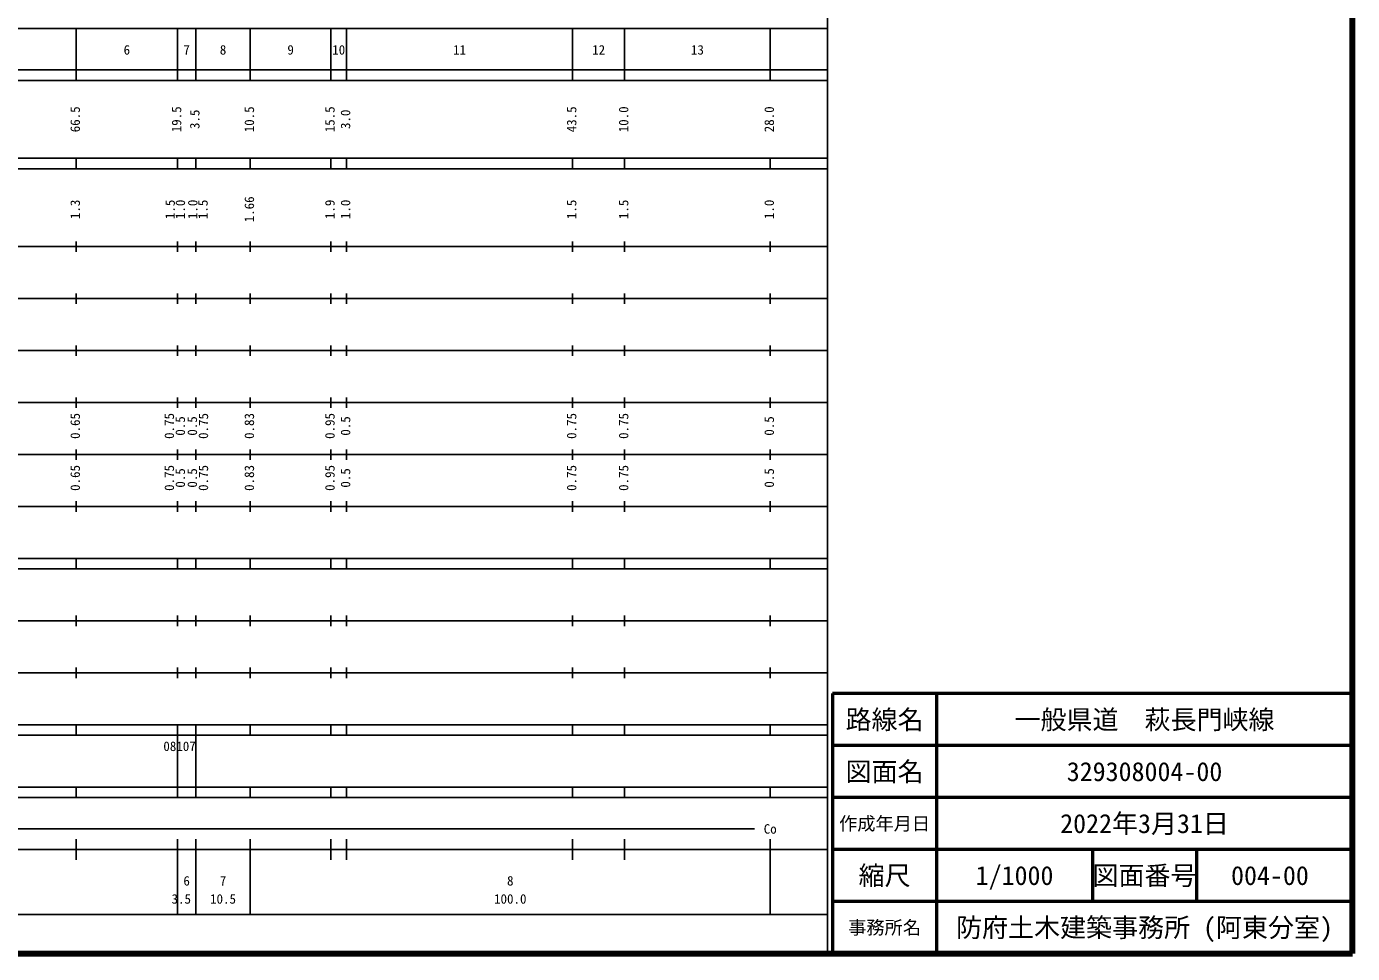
# Model space of a CAD drawing. Units: millimetres on the paper, enlarged 1000 times. Extents: x 40000 to 680000, y 20000 to 380000.
# Drawn here: x 424950 to 680000, y 20000 to 198357 of the extents above; entities that cross this region are included whole.
import ezdxf
from ezdxf.enums import TextEntityAlignment as Align

# ---------------------------------------------------------------- set-up
doc = ezdxf.new("R2010")
doc.units = ezdxf.units.MM
doc.header["$LTSCALE"] = 1000
for name, color, linetype, lineweight in [('M-BGD-EXST', 7, 'Continuous', 25), ('M-TTL', 2, 'Continuous', 140), ('M-TTL-FRAM', 2, 'Continuous', 50), ('M-TTL-LINE', 7, 'Continuous', 50)]:
    doc.layers.add(name, color=color, linetype=linetype, lineweight=lineweight)
doc.layers.add('M-TTL-TXT', color=7, linetype='Continuous')
doc.styles.add('ＭＳ ゴシック', font='')
doc.styles.get('ＭＳ ゴシック').set_extended_font_data('MS Gothic')

msp = doc.modelspace()

# ---------------------------------------------------------------- linework, layer by layer
at = {"layer": 'M-BGD-EXST'}
for p, q in [((579000, 20000), (579000, 370000)), ((68000, 198000), (579000, 198000)), ((434500, 188000), (434500, 198000)), ((454000, 188000), (454000, 198000)), ((457500, 188000), (457500, 198000)), ((468000, 188000), (468000, 198000)), ((483500, 188000), (483500, 198000)), ((486500, 188000), (486500, 198000)), ((530000, 188000), (530000, 198000)), ((540000, 188000), (540000, 198000)), ((568000, 188000), (568000, 198000)), ((40000, 190000), (579000, 190000)), ((40000, 188000), (579000, 188000)), ((40000, 173000), (579000, 173000)), ((40000, 171000), (579000, 171000)), ((434500, 171000), (434500, 173000)), ((454000, 171000), (454000, 173000)), ((457500, 171000), (457500, 173000)), ((468000, 171000), (468000, 173000)), ((483500, 171000), (483500, 173000)), ((486500, 171000), (486500, 173000)), ((530000, 171000), (530000, 173000)), ((540000, 171000), (540000, 173000)), ((568000, 171000), (568000, 173000)), ((40000, 156000), (579000, 156000)), ((434500, 155000), (434500, 157000)), ((454000, 155000), (454000, 157000)), ((457500, 155000), (457500, 157000)), ((468000, 155000), (468000, 157000)), ((483500, 155000), (483500, 157000)), ((486500, 155000), (486500, 157000)), ((530000, 155000), (530000, 157000)), ((540000, 155000), (540000, 157000)), ((568000, 155000), (568000, 157000)), ((46000, 146000), (579000, 146000)), ((434500, 145000), (434500, 147000)), ((454000, 145000), (454000, 147000)), ((457500, 145000), (457500, 147000)), ((468000, 145000), (468000, 147000)), ((483500, 145000), (483500, 147000)), ((486500, 145000), (486500, 147000)), ((530000, 145000), (530000, 147000)), ((540000, 145000), (540000, 147000)), ((568000, 145000), (568000, 147000)), ((52000, 136000), (579000, 136000)), ((434500, 135000), (434500, 137000)), ((454000, 135000), (454000, 137000)), ((457500, 135000), (457500, 137000)), ((468000, 135000), (468000, 137000)), ((483500, 135000), (483500, 137000)), ((486500, 135000), (486500, 137000)), ((530000, 135000), (530000, 137000)), ((540000, 135000), (540000, 137000)), ((568000, 135000), (568000, 137000)), ((46000, 126000), (579000, 126000)), ((434500, 125000), (434500, 127000)), ((454000, 125000), (454000, 127000)), ((457500, 125000), (457500, 127000)), ((468000, 125000), (468000, 127000)), ((483500, 125000), (483500, 127000)), ((486500, 125000), (486500, 127000)), ((530000, 125000), (530000, 127000)), ((540000, 125000), (540000, 127000)), ((568000, 125000), (568000, 127000)), ((52000, 116000), (579000, 116000)), ((434500, 115000), (434500, 117000)), ((454000, 115000), (454000, 117000)), ((457500, 115000), (457500, 117000)), ((468000, 115000), (468000, 117000)), ((483500, 115000), (483500, 117000)), ((486500, 115000), (486500, 117000)), ((530000, 115000), (530000, 117000)), ((540000, 115000), (540000, 117000)), ((568000, 115000), (568000, 117000)), ((46000, 106000), (579000, 106000)), ((434500, 105000), (434500, 107000)), ((454000, 105000), (454000, 107000)), ((457500, 105000), (457500, 107000)), ((468000, 105000), (468000, 107000)), ((483500, 105000), (483500, 107000)), ((486500, 105000), (486500, 107000)), ((530000, 105000), (530000, 107000)), ((540000, 105000), (540000, 107000)), ((568000, 105000), (568000, 107000)), ((40000, 96000), (579000, 96000)), ((434500, 94000), (434500, 96000)), ((454000, 94000), (454000, 96000)), ((457500, 94000), (457500, 96000)), ((468000, 94000), (468000, 96000)), ((483500, 94000), (483500, 96000)), ((486500, 94000), (486500, 96000)), ((530000, 94000), (530000, 96000)), ((540000, 94000), (540000, 96000)), ((568000, 94000), (568000, 96000)), ((40000, 94000), (579000, 94000)), ((434500, 83000), (434500, 85000)), ((454000, 83000), (454000, 85000)), ((457500, 83000), (457500, 85000)), ((468000, 83000), (468000, 85000)), ((483500, 83000), (483500, 85000)), ((486500, 83000), (486500, 85000)), ((530000, 83000), (530000, 85000)), ((540000, 83000), (540000, 85000)), ((568000, 83000), (568000, 85000)), ((49000, 84000), (579000, 84000)), ((40000, 74000), (579000, 74000)), ((434500, 73000), (434500, 75000)), ((454000, 73000), (454000, 75000)), ((457500, 73000), (457500, 75000)), ((468000, 73000), (468000, 75000)), ((483500, 73000), (483500, 75000)), ((486500, 73000), (486500, 75000)), ((530000, 73000), (530000, 75000)), ((540000, 73000), (540000, 75000)), ((568000, 73000), (568000, 75000)), ((40000, 64000), (579000, 64000)), ((434500, 62000), (434500, 64000)), ((454000, 62000), (454000, 64000)), ((457500, 62000), (457500, 64000)), ((468000, 62000), (468000, 64000)), ((483500, 62000), (483500, 64000)), ((486500, 62000), (486500, 64000)), ((530000, 62000), (530000, 64000)), ((540000, 62000), (540000, 64000)), ((568000, 62000), (568000, 64000)), ((40000, 62000), (579000, 62000)), ((454000, 52000), (454000, 62000)), ((457500, 52000), (457500, 62000)), ((40000, 52000), (579000, 52000)), ((434500, 50000), (434500, 52000)), ((454000, 50000), (454000, 52000)), ((457500, 50000), (457500, 52000)), ((468000, 50000), (468000, 52000)), ((483500, 50000), (483500, 52000)), ((486500, 50000), (486500, 52000)), ((530000, 50000), (530000, 52000)), ((540000, 50000), (540000, 52000)), ((568000, 50000), (568000, 52000)), ((40000, 50000), (579000, 50000)), ((104000, 44000), (565000, 44000)), ((434500, 38000), (434500, 42000)), ((454000, 27500), (454000, 42000)), ((457500, 27500), (457500, 42000)), ((468000, 27500), (468000, 42000)), ((483500, 38000), (483500, 42000)), ((486500, 38000), (486500, 42000)), ((530000, 38000), (530000, 42000)), ((540000, 38000), (540000, 42000)), ((568000, 27500), (568000, 42000)), ((40000, 40000), (579000, 40000)), ((68000, 27500), (579000, 27500))]:
    msp.add_line(p, q, dxfattribs=at)
at = {"layer": 'M-TTL'}
for p, q in [((680000, 20000), (680000, 380000)), ((40000, 20000), (680000, 20000))]:
    msp.add_line(p, q, dxfattribs=at)
at = {"layer": 'M-TTL-FRAM'}
for p, q in [((680000, 70000), (580000, 70000)), ((580000, 70000), (580000, 20000))]:
    msp.add_line(p, q, dxfattribs=at)
at = {"layer": 'M-TTL-LINE'}
for p, q in [((600000, 70000), (600000, 20000)), ((680000, 60000), (580000, 60000)), ((680000, 50000), (580000, 50000)), ((680000, 40000), (580000, 40000)), ((630000, 40000), (630000, 30000)), ((650000, 40000), (650000, 30000)), ((680000, 30000), (580000, 30000))]:
    msp.add_line(p, q, dxfattribs=at)

# ---------------------------------------------------------------- texts
at = {"layer": 'M-BGD-EXST', "style": 'ＭＳ ゴシック'}
for s, p in [('6', (444250, 192405)), ('7', (455750, 192405)), ('8', (462750, 192405)), ('9', (475750, 192405)), ('10', (485000, 192405)), ('11', (508250, 192405)), ('12', (535000, 192405)), ('13', (554000, 192405)), ('Co', (568000, 42500)), ('6', (455750, 32523)), ('7', (462750, 32523)), ('8', (518000, 32523)), ('3.5', (454714, 29033)), ('10.5', (462750, 29033)), ('100.0', (518000, 29033))]:
    msp.add_text(s, height=1833, dxfattribs=at).set_placement(p, align=Align.BOTTOM_CENTER)
for s, p in [('66.5', (435766, 180500)), ('19.5', (455266, 180500)), ('3.5', (458766, 180500)), ('10.5', (469266, 180500)), ('15.5', (484766, 180500)), ('3.0', (487766, 180500)), ('43.5', (531266, 180500)), ('10.0', (541266, 180500)), ('28.0', (569266, 180500)), ('1.3', (435766, 163174)), ('1.5', (454024, 163174)), ('1.0', (455993, 163174)), ('1.0', (458376, 163174)), ('1.5', (460353, 163174)), ('1.66', (469266, 163174)), ('1.9', (484766, 163174)), ('1.0', (487766, 163174)), ('1.5', (531266, 163174)), ('1.5', (541266, 163174)), ('1.0', (569266, 163174)), ('0.65', (435766, 121500)), ('0.75', (453873, 121500)), ('0.5', (455982, 121500)), ('0.5', (458297, 121500)), ('0.75', (460426, 121500)), ('0.83', (469266, 121500)), ('0.95', (484766, 121500)), ('0.5', (487766, 121500)), ('0.75', (531266, 121500)), ('0.75', (541266, 121500)), ('0.5', (569266, 121500)), ('0.65', (435766, 111500)), ('0.75', (453873, 111500)), ('0.5', (455982, 111500)), ('0.5', (458297, 111500)), ('0.75', (460426, 111500)), ('0.83', (469266, 111500)), ('0.95', (484766, 111500)), ('0.5', (487766, 111500)), ('0.75', (531266, 111500)), ('0.75', (541266, 111500)), ('0.5', (569266, 111500))]:
    msp.add_text(s, height=1833, rotation=90, dxfattribs=at).set_placement(p, align=Align.BOTTOM_CENTER)
msp.add_text('08107', height=1833, dxfattribs=at).set_placement((451269, 58405), align=Align.BOTTOM_LEFT)
at = {"layer": 'M-TTL-TXT', "style": 'ＭＳ ゴシック'}
for s, height, p in [('路線名', 3666, (590000, 65000)), ('路線名', 3666, (590000, 65000)), ('一般県道\u3000萩長門峡線', 3666, (640000, 65000)), ('図面名', 3666, (590000, 55000)), ('図面名', 3666, (590000, 55000)), ('329308004-00', 3666, (640000, 55000)), ('作成年月日', 2566, (590000, 45000)), ('作成年月日', 2566, (590000, 45000)), ('2022年3月31日', 3666, (640000, 45000)), ('縮尺', 3666, (590000, 35000)), ('縮尺', 3666, (590000, 35000)), ('1/1000', 3666, (615000, 35000)), ('図面番号', 3666, (640000, 35000)), ('図面番号', 3666, (640000, 35000)), ('004-00', 3666, (664125, 35000)), ('事務所名', 2566, (590000, 25000)), ('事務所名', 2566, (590000, 25000)), ('防府土木建築事務所 (阿東分室)', 3666, (640000, 25000))]:
    msp.add_text(s, height=height, dxfattribs=at).set_placement(p, align=Align.MIDDLE_CENTER)

doc.saveas('drawing.dxf')
